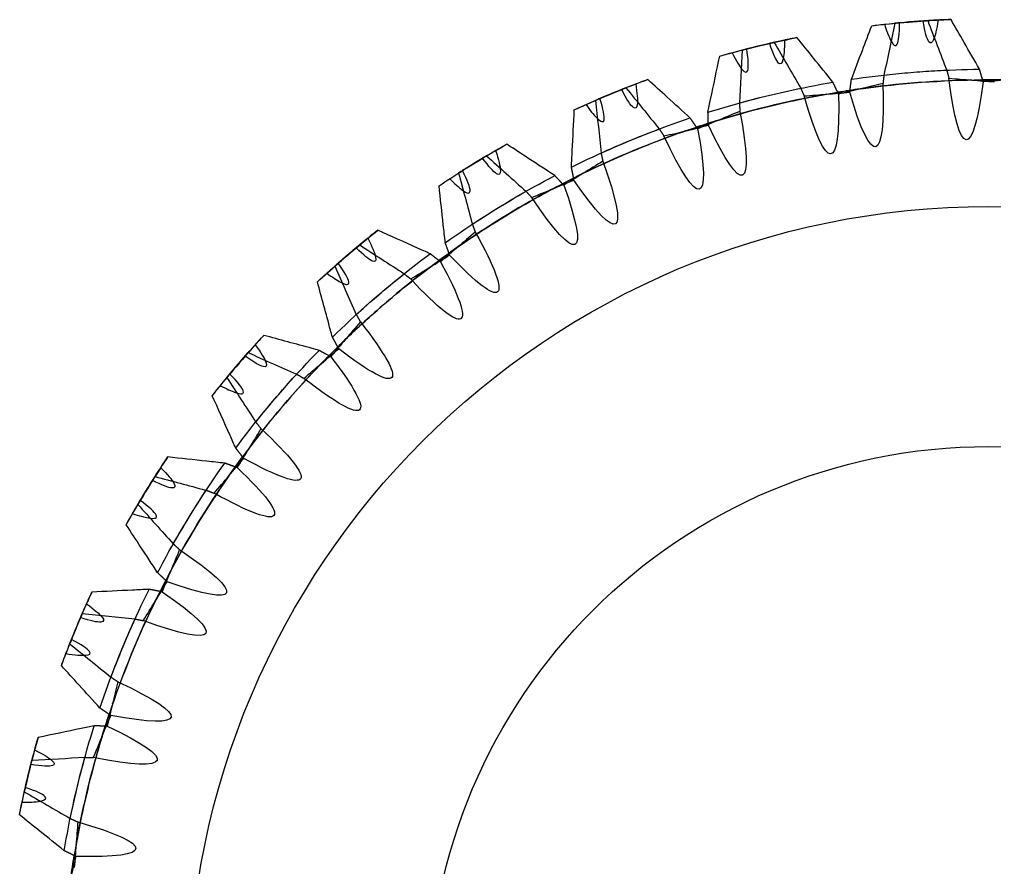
# Model space of a CAD drawing. Header units: millimetres. Extents: x -3 to 292, y -52 to 113.
# Drawn here: x 26.56 to 57.01, y 52.47 to 78.96 of the extents above; entities that cross this region are included whole.
import ezdxf

# ---------------------------------------------------------------- set-up
doc = ezdxf.new("R2010")
doc.units = ezdxf.units.MM
doc.layers.add('pieza3', color=163, linetype='Continuous')

msp = doc.modelspace()

# ---------------------------------------------------------------- linework, layer by layer
at = {"layer": 'pieza3'}
for centre, radius in [((56.835, 48.121, -45.285), 25), ((56.835, 48.121, -43.485), 17.5), ((56.835, 48.121, -45.285), 17.5)]:
    msp.add_circle(centre, radius, dxfattribs=at)
at = {"layer": 'pieza3', "extrusion": (-4.07889e-32, -2.22045e-16, -1)}
for centre, radius, start, end in [((-56.835, 48.121, 76.952), 30.864, 83.195, 86.4522), ((-56.835, 48.121, 75.615), 30.864, 83.9406, 86.186), ((-56.835, 48.121, 68.856), 30.864, 84.5478, 87.805), ((-56.835, 48.121, 68.856), 30.864, 75.5478, 78.805), ((-56.835, 48.121, 76.952), 30.864, 74.195, 77.4522), ((-56.835, 48.121, 75.615), 30.864, 74.9406, 77.186), ((-56.835, 48.121, 78.254), 29.289, 81.5701, 87.4243), ((-56.835, 48.121, 67.554), 29.289, 83.5757, 89.4299), ((-56.835, 48.121, 68.856), 30.864, 66.5478, 69.805), ((-56.835, 48.121, 76.952), 30.864, 65.195, 68.4522), ((-56.835, 48.121, 75.615), 30.864, 65.9406, 68.186), ((-56.835, 48.121, 78.254), 29.289, 72.5701, 78.4243), ((-56.835, 48.121, 67.554), 29.289, 74.5757, 80.4299), ((-56.835, 48.121, 67.554), 29.289, 65.5757, 71.4299), ((-56.835, 48.121, 78.254), 29.289, 63.5701, 69.4243), ((-56.835, 48.121, 68.856), 30.864, 57.5478, 60.805), ((-56.835, 48.121, 76.952), 30.864, 56.195, 59.4522), ((-56.835, 48.121, 75.615), 30.864, 56.9406, 59.186), ((-56.835, 48.121, 67.554), 29.289, 56.5757, 62.4299), ((-56.835, 48.121, 78.254), 29.289, 54.5701, 60.4243), ((-56.835, 48.121, 68.856), 30.864, 48.5478, 51.805), ((-56.835, 48.121, 76.952), 30.864, 47.195, 50.4522), ((-56.835, 48.121, 75.615), 30.864, 47.9406, 50.186), ((-56.835, 48.121, 67.554), 29.289, 47.5757, 53.4299), ((-56.835, 48.121, 78.254), 29.289, 45.5701, 51.4243), ((-56.835, 48.121, 68.856), 30.864, 39.5478, 42.805), ((-56.835, 48.121, 76.952), 30.864, 38.195, 41.4522), ((-56.835, 48.121, 67.554), 29.289, 38.5757, 44.4299), ((-56.835, 48.121, 75.615), 30.864, 38.9406, 41.186), ((-56.835, 48.121, 78.254), 29.289, 36.5701, 42.4243), ((-56.835, 48.121, 68.856), 30.864, 30.5478, 33.805), ((-56.835, 48.121, 67.554), 29.289, 29.5757, 35.4299), ((-56.835, 48.121, 76.952), 30.864, 29.195, 32.4522), ((-56.835, 48.121, 75.615), 30.864, 29.9406, 32.186), ((-56.835, 48.121, 78.254), 29.289, 27.5701, 33.4243), ((-56.835, 48.121, 68.856), 30.864, 21.5478, 24.805), ((-56.835, 48.121, 67.554), 29.289, 20.5757, 26.4299), ((-56.835, 48.121, 76.952), 30.864, 20.195, 23.4522), ((-56.835, 48.121, 75.615), 30.864, 20.9406, 23.186), ((-56.835, 48.121, 78.254), 29.289, 18.5701, 24.4243), ((-56.835, 48.121, 67.554), 29.289, 11.5757, 17.4299), ((-56.835, 48.121, 68.856), 30.864, 12.5478, 15.805), ((-56.835, 48.121, 76.952), 30.864, 11.195, 14.4522), ((-56.835, 48.121, 78.254), 29.289, 9.5701, 15.4243), ((-56.835, 48.121, 75.615), 30.864, 11.9406, 14.186)]:
    msp.add_arc(centre, radius, start, end, dxfattribs=at)
at = {"layer": 'pieza3'}
for start, end in [(92.9406, 95.186), (101.9406, 104.186), (110.9406, 113.186), (119.9406, 122.186), (128.9406, 131.186), (137.9406, 140.186), (146.9406, 149.186), (155.9406, 158.186), (164.9406, 167.186)]:
    msp.add_arc((56.835, 48.121, -70.193), 30.864, start, end, dxfattribs=at)
at = {"layer": 'pieza3', "extrusion": (0.995037, -4.25822e-16, -0.099504)}
msp.add_arc((83.885, -66.887, 63.099), 8.68, 142.3181, 218.8726, dxfattribs=at)
at = {"layer": 'pieza3', "extrusion": (0.982787, 0.155658, -0.099504)}
for centre, start, end in [((74.402, -66.207, 71.309), 141.1274, 217.6819), ((74.402, -66.207, 69.893), 142.3181, 218.8726)]:
    msp.add_arc(centre, 8.68, start, end, dxfattribs=at)
at = {"layer": 'pieza3', "extrusion": (0.946337, 0.307483, -0.099504)}
for centre, start, end in [((63.967, -65.684, 76.543), 141.1274, 217.6819), ((63.967, -65.684, 75.127), 142.3181, 218.8726)]:
    msp.add_arc(centre, 8.68, start, end, dxfattribs=at)
at = {"layer": 'pieza3', "extrusion": (0.886585, 0.451737, -0.099504)}
for centre, start, end in [((52.838, -65.329, 80.089), 141.1274, 217.6819), ((52.838, -65.329, 78.673), 142.3181, 218.8726)]:
    msp.add_arc(centre, 8.68, start, end, dxfattribs=at)
at = {"layer": 'pieza3', "extrusion": (0.805002, 0.584868, -0.099504)}
for centre, start, end in [((41.288, -65.152, 81.858), 141.1274, 217.6819), ((41.288, -65.152, 80.442), 142.3181, 218.8726)]:
    msp.add_arc(centre, 8.68, start, end, dxfattribs=at)
at = {"layer": 'pieza3', "extrusion": (0.703598, 0.703598, -0.099504)}
for centre, start, end in [((29.603, -65.157, 81.808), 141.1274, 217.6819), ((29.603, -65.157, 80.392), 142.3181, 218.8726)]:
    msp.add_arc(centre, 8.68, start, end, dxfattribs=at)
at = {"layer": 'pieza3', "extrusion": (0.584868, 0.805002, -0.099504)}
for centre, start, end in [((18.069, -65.344, 79.94), 141.1274, 217.6819), ((18.069, -65.344, 78.524), 142.3181, 218.8726)]:
    msp.add_arc(centre, 8.68, start, end, dxfattribs=at)
at = {"layer": 'pieza3', "extrusion": (0.451737, 0.886585, -0.099504)}
for centre, start, end in [((6.971, -65.708, 76.3), 141.1274, 217.6819), ((6.971, -65.708, 74.884), 142.3181, 218.8726)]:
    msp.add_arc(centre, 8.68, start, end, dxfattribs=at)
at = {"layer": 'pieza3', "extrusion": (0.307483, 0.946337, -0.099504)}
for centre, start, end in [((-3.418, -66.24, 70.976), 141.1274, 217.6819), ((-3.418, -66.24, 69.56), 142.3181, 218.8726)]:
    msp.add_arc(centre, 8.68, start, end, dxfattribs=at)
at = {"layer": 'pieza3', "extrusion": (0.155658, 0.982787, -0.099504)}
msp.add_arc((-12.843, -66.928, 64.101), 8.68, 141.1274, 217.6819, dxfattribs=at)
at = {"layer": 'pieza3'}
for centre, major_axis, start_param, end_param in [((110.335, 83.885, -78.254), (-87.233, 0), 0.892342, 0.902775), ((110.335, 83.885, -78.254), (-87.233, 0), 0.902775, 0.913123), ((104.081, 91.814, -78.254), (-86.159, -13.646), 0.892342, 0.902775), ((104.081, 91.814, -78.254), (-86.159, -13.646), 0.902775, 0.913123), ((96.664, 98.667, -78.254), (-82.963, -26.956), 0.902775, 0.913123), ((96.664, 98.667, -78.254), (-82.963, -26.956), 0.892342, 0.902775), ((88.267, 104.275, -78.254), (-77.725, -39.603), 0.902775, 0.913123), ((88.267, 104.275, -78.254), (-77.725, -39.603), 0.892342, 0.902775), ((79.095, 108.501, -78.254), (-70.573, -51.274), 0.902775, 0.913123), ((79.095, 108.501, -78.254), (-70.573, -51.274), 0.892342, 0.902775), ((69.376, 111.24, -78.254), (-61.683, -61.683), 0.902775, 0.913123), ((69.376, 111.24, -78.254), (-61.683, -61.683), 0.892342, 0.902775), ((59.347, 112.425, -78.254), (-51.274, -70.573), 0.902775, 0.913123), ((59.347, 112.425, -78.254), (-51.274, -70.573), 0.892342, 0.902775), ((49.257, 112.026, -78.254), (-39.603, -77.725), 0.902775, 0.913123), ((49.257, 112.026, -78.254), (-39.603, -77.725), 0.892342, 0.902775), ((39.353, 110.054, -78.254), (-26.956, -82.963), 0.902775, 0.913123), ((39.353, 110.054, -78.254), (-26.956, -82.963), 0.892342, 0.902775), ((29.88, 106.557, -78.254), (-13.646, -86.159), 0.902775, 0.913123)]:
    msp.add_ellipse(centre, major_axis=major_axis, ratio=0.099504, start_param=start_param, end_param=end_param, dxfattribs=at)
at = {"layer": 'pieza3', "extrusion": (-4.07889e-32, -2.22045e-16, -1)}
msp.add_ellipse((3.335, 83.885, -67.554), major_axis=(-87.233, 0), ratio=0.099504, start_param=-2.238818, end_param=-2.228469, dxfattribs=at)
at = {"layer": 'pieza3', "extrusion": (1.25704e-17, -2.20054e-16, -1)}
for start_param, end_param in [(-2.238818, -2.228469), (-2.24925, -2.238818)]:
    msp.add_ellipse((-1.601, 75.076, -67.554), major_axis=(-86.159, -13.646), ratio=0.099504, start_param=start_param, end_param=end_param, dxfattribs=at)
at = {"layer": 'pieza3', "extrusion": (1.21042e-17, -2.18112e-16, -1)}
for start_param, end_param in [(-2.24925, -2.238818), (-2.238818, -2.228469)]:
    msp.add_ellipse((-5.099, 65.602, -67.554), major_axis=(-82.963, -26.956), ratio=0.099504, start_param=start_param, end_param=end_param, dxfattribs=at)
at = {"layer": 'pieza3', "extrusion": (-1.13399e-17, -2.27823e-16, -1)}
for start_param, end_param in [(-2.24925, -2.238818), (-2.238818, -2.228469)]:
    msp.add_ellipse((-7.071, 55.699, -67.554), major_axis=(-77.725, -39.603), ratio=0.099504, start_param=start_param, end_param=end_param, dxfattribs=at)
at = {"layer": 'pieza3', "extrusion": (1.02964e-17, -2.14564e-16, -1)}
for start_param, end_param in [(-2.24925, -2.238818), (-2.238818, -2.228469)]:
    msp.add_ellipse((-7.47, 45.608, -67.554), major_axis=(-70.573, -51.274), ratio=0.099504, start_param=start_param, end_param=end_param, dxfattribs=at)
at = {"layer": 'pieza3', "extrusion": (-4.93038e-32, -2.22045e-16, -1)}
for start_param, end_param in [(-2.24925, -2.238818), (-2.238818, -2.228469)]:
    msp.add_ellipse((-6.285, 35.58, -67.554), major_axis=(-61.683, -61.683), ratio=0.099504, start_param=start_param, end_param=end_param, dxfattribs=at)
at = {"layer": 'pieza3', "extrusion": (-3.69779e-32, -2.22045e-16, -1)}
for start_param, end_param in [(-2.24925, -2.238818), (-2.238818, -2.228469)]:
    msp.add_ellipse((-3.546, 25.86, -67.554), major_axis=(-51.274, -70.573), ratio=0.099504, start_param=start_param, end_param=end_param, dxfattribs=at)
at = {"layer": 'pieza3', "extrusion": (-2.46519e-32, -2.22045e-16, -1)}
for start_param, end_param in [(-2.24925, -2.238818), (-2.238818, -2.228469)]:
    msp.add_ellipse((0.68, 16.689, -67.554), major_axis=(-39.603, -77.725), ratio=0.099504, start_param=start_param, end_param=end_param, dxfattribs=at)
at = {"layer": 'pieza3', "extrusion": (-3.93289e-18, -2.34149e-16, -1)}
for start_param, end_param in [(-2.24925, -2.238818), (-2.238818, -2.228469)]:
    msp.add_ellipse((6.288, 8.291, -67.554), major_axis=(-26.956, -82.963), ratio=0.099504, start_param=start_param, end_param=end_param, dxfattribs=at)
at = {"layer": 'pieza3', "extrusion": (1.99096e-18, -2.09474e-16, -1)}
for start_param, end_param in [(-2.24925, -2.238818), (-2.238818, -2.228469)]:
    msp.add_ellipse((13.141, 0.874, -67.554), major_axis=(-13.646, -86.159), ratio=0.099504, start_param=start_param, end_param=end_param, dxfattribs=at)
at = {"layer": 'pieza3'}
for points, knots in [([(55.251, 78.944, -70.193), (55.207, 78.66, -70.702), (55.16, 78.456, -71.253), (55.061, 78.225, -72.398), (55.011, 78.2, -72.985), (54.898, 78.348, -74.285), (54.838, 78.569, -74.98), (54.782, 78.917, -75.615)], [-0.5692939, -0.5692939, -0.5692939, -0.5692939, -0.3937168, -0.3937168, -0.2177058, -0.2177058, -0.0000007, -0.0000007, -0.0000007, -0.0000007]), ([(55.653, 78.962, -68.856), (55.55, 78.959, -69.165), (55.453, 78.954, -69.476), (55.326, 78.948, -69.92), (55.288, 78.946, -70.055), (55.251, 78.944, -70.193)], [3.3144464, 3.3144464, 3.3144464, 3.3144464, 3.4116582, 3.4116582, 3.4529807, 3.4529807, 3.4529807, 3.4529807]), ([(56.543, 77.408, -67.554), (56.383, 77.688, -67.786), (56.223, 77.968, -68.02), (55.926, 78.486, -68.455), (55.789, 78.725, -68.655), (55.653, 78.962, -68.856)], [3.0103831, 3.0103831, 3.0103831, 3.0103831, 3.1194187, 3.1194187, 3.2125361, 3.2125361, 3.2125361, 3.2125361]), ([(52.541, 77.093, -78.254), (52.655, 77.394, -78.021), (52.77, 77.696, -77.787), (52.982, 78.255, -77.353), (53.08, 78.512, -77.152), (53.178, 78.768, -76.952)], [3.8067412, 3.8067412, 3.8067412, 3.8067412, 3.9157768, 3.9157768, 4.0088942, 4.0088942, 4.0088942, 4.0088942]), ([(53.178, 78.768, -76.952), (53.279, 78.78, -76.642), (53.375, 78.791, -76.332), (53.503, 78.805, -75.888), (53.54, 78.809, -75.753), (53.577, 78.813, -75.615)], [3.877219, 3.877219, 3.877219, 3.877219, 3.9744308, 3.9744308, 4.0157533, 4.0157533, 4.0157533, 4.0157533]), ([(53.577, 78.813, -75.615), (53.664, 78.539, -75.105), (53.743, 78.345, -74.555), (53.877, 78.132, -73.412), (53.931, 78.115, -72.825), (54.019, 78.278, -71.526), (54.044, 78.506, -70.828), (54.045, 78.859, -70.193)], [-0.5692954, -0.5692954, -0.5692954, -0.5692954, -0.3937736, -0.3937736, -0.2181643, -0.2181643, -0.0000007, -0.0000007, -0.0000007, -0.0000007]), ([(54.045, 78.859, -70.193), (54.012, 78.856, -69.786), (53.968, 78.852, -69.379), (53.912, 78.846, -68.933), (53.907, 78.846, -68.894), (53.902, 78.845, -68.856)], [4.7224227, 4.7224227, 4.7224227, 4.7224227, 4.844995, 4.844995, 4.8566515, 4.8566515, 4.8566515, 4.8566515]), ([(50.449, 78.317, -70.193), (50.45, 78.029, -70.702), (50.435, 77.821, -71.252), (50.374, 77.578, -72.396), (50.328, 77.544, -72.982), (50.194, 77.672, -74.282), (50.099, 77.881, -74.979), (49.989, 78.216, -75.615)], [-0.5692955, -0.5692955, -0.5692955, -0.5692955, -0.3937772, -0.3937772, -0.2181945, -0.2181945, -0.0000007, -0.0000007, -0.0000007, -0.0000007]), ([(50.842, 78.398, -68.856), (50.742, 78.378, -69.165), (50.647, 78.359, -69.476), (50.522, 78.333, -69.92), (50.485, 78.325, -70.055), (50.449, 78.317, -70.193)], [3.3252855, 3.3252855, 3.3252855, 3.3252855, 3.4224973, 3.4224973, 3.4638198, 3.4638198, 3.4638198, 3.4638198]), ([(51.965, 77.002, -67.554), (51.764, 77.253, -67.786), (51.561, 77.505, -68.02), (51.187, 77.97, -68.455), (51.014, 78.184, -68.655), (50.842, 78.398, -68.856)], [3.0244205, 3.0244205, 3.0244205, 3.0244205, 3.133456, 3.133456, 3.2265734, 3.2265734, 3.2265734, 3.2265734]), ([(48.815, 77.925, -75.615), (48.945, 77.668, -75.105), (49.053, 77.489, -74.555), (49.218, 77.3, -73.412), (49.274, 77.291, -72.827), (49.336, 77.466, -71.527), (49.325, 77.695, -70.829), (49.271, 78.044, -70.193)], [-0.569296, -0.569296, -0.569296, -0.569296, -0.3937965, -0.3937965, -0.2183533, -0.2183533, -0.0000007, -0.0000007, -0.0000007, -0.0000007]), ([(48.062, 76.064, -78.254), (48.089, 76.199, -78.155), (48.117, 76.333, -78.056), (48.239, 76.919, -77.622), (48.334, 77.371, -77.286), (48.428, 77.818, -76.952)], [4.7001453, 4.7001453, 4.7001453, 4.7001453, 4.7463244, 4.7463244, 4.901825, 4.901825, 4.901825, 4.901825]), ([(48.428, 77.818, -76.952), (48.527, 77.846, -76.642), (48.62, 77.872, -76.332), (48.744, 77.906, -75.888), (48.78, 77.916, -75.753), (48.815, 77.925, -75.615)], [4.5066654, 4.5066654, 4.5066654, 4.5066654, 4.6038772, 4.6038772, 4.6451997, 4.6451997, 4.6451997, 4.6451997]), ([(46.18, 77.088, -68.856), (46.084, 77.052, -69.165), (45.993, 77.018, -69.476), (45.873, 76.973, -69.92), (45.838, 76.96, -70.055), (45.804, 76.947, -70.193)], [3.5595154, 3.5595154, 3.5595154, 3.5595154, 3.6567271, 3.6567271, 3.6980497, 3.6980497, 3.6980497, 3.6980497]), ([(47.507, 75.884, -67.554), (47.269, 76.101, -67.786), (47.03, 76.318, -68.02), (46.587, 76.719, -68.455), (46.383, 76.904, -68.655), (46.18, 77.088, -68.856)], [3.3441669, 3.3441669, 3.3441669, 3.3441669, 3.4532025, 3.4532025, 3.5463199, 3.5463199, 3.5463199, 3.5463199]), ([(45.804, 76.947, -70.193), (45.85, 76.662, -70.702), (45.868, 76.454, -71.252), (45.845, 76.204, -72.395), (45.805, 76.164, -72.981), (45.653, 76.269, -74.28), (45.527, 76.46, -74.979), (45.366, 76.775, -75.615)], [-0.569296, -0.569296, -0.569296, -0.569296, -0.3937975, -0.3937975, -0.218361, -0.218361, -0.0000007, -0.0000007, -0.0000007, -0.0000007]), ([(44.252, 76.304, -75.615), (44.379, 76.127, -75.229), (44.488, 75.991, -74.818), (44.718, 75.754, -73.691), (44.801, 75.73, -72.959), (44.837, 75.934, -71.52), (44.791, 76.157, -70.826), (44.683, 76.492, -70.193)], [-0.5696976, -0.5696976, -0.5696976, -0.5696976, -0.4361446, -0.4361446, -0.2172856, -0.2172856, -0.0000007, -0.0000007, -0.0000007, -0.0000007]), ([(48.397, 75.819, -67.554), (49.539, 76.167, -67.554), (50.701, 76.443, -67.554), (51.877, 76.648, -67.554), (51.955, 76.661, -67.554), (52.034, 76.675, -67.554), (52.113, 76.688, -67.554)], [-0.7970589, -0.7970589, -0.7970589, -0.7970589, -0.77738822, -0.77738822, -0.77738822, -0.77606712, -0.77606712, -0.77606712, -0.77606712]), ([(43.798, 74.348, -78.254), (43.806, 74.521, -78.129), (43.815, 74.694, -78.003), (43.844, 75.292, -77.569), (43.865, 75.716, -77.26), (43.886, 76.138, -76.952)], [5.4603216, 5.4603216, 5.4603216, 5.4603216, 5.5187128, 5.5187128, 5.6619401, 5.6619401, 5.6619401, 5.6619401]), ([(43.886, 76.138, -76.952), (43.979, 76.181, -76.642), (44.067, 76.221, -76.332), (44.184, 76.273, -75.888), (44.218, 76.289, -75.753), (44.252, 76.304, -75.615)], [5.02563, 5.02563, 5.02563, 5.02563, 5.1228417, 5.1228417, 5.1641643, 5.1641643, 5.1641643, 5.1641643]), ([(44.168, 74.158, -67.554), (45.031, 74.578, -67.554), (45.914, 74.954, -67.554), (46.813, 75.286, -67.554), (47.108, 75.395, -67.554), (47.404, 75.499, -67.554), (47.703, 75.598, -67.554)], [-0.8220589, -0.8220589, -0.8220589, -0.8220589, -0.80624684, -0.80624684, -0.80624684, -0.80106712, -0.80106712, -0.80106712, -0.80106712]), ([(47.38, 75.489, -78.254), (47.19, 75.423, -78.254), (47.001, 75.356, -78.254), (46.813, 75.286, -78.254), (45.807, 74.915, -78.254), (44.821, 74.488, -78.254), (43.863, 74.007, -78.254)], [0.8029411, 0.8029411, 0.8029411, 0.8029411, 0.80624684, 0.80624684, 0.80624684, 0.82393288, 0.82393288, 0.82393288, 0.82393288]), ([(41.779, 75.064, -68.856), (41.69, 75.014, -69.165), (41.606, 74.967, -69.476), (41.495, 74.903, -69.92), (41.462, 74.884, -70.055), (41.43, 74.866, -70.193)], [3.9709302, 3.9709302, 3.9709302, 3.9709302, 4.0681419, 4.0681419, 4.1094644, 4.1094644, 4.1094644, 4.1094644]), ([(43.279, 74.083, -67.554), (43.009, 74.26, -67.786), (42.739, 74.437, -68.02), (42.239, 74.764, -68.455), (42.009, 74.914, -68.655), (41.779, 75.064, -68.856)], [3.9422605, 3.9422605, 3.9422605, 3.9422605, 4.051296, 4.051296, 4.1444134, 4.1444134, 4.1444134, 4.1444134]), ([(41.43, 74.866, -70.193), (41.524, 74.581, -70.724), (41.575, 74.373, -71.299), (41.585, 74.125, -72.497), (41.544, 74.088, -73.111), (41.364, 74.198, -74.382), (41.217, 74.363, -75.025), (41.024, 74.628, -75.615)], [-2.3389616, -2.3389616, -2.3389616, -2.3389616, -2.1559705, -2.1559705, -1.9721722, -1.9721722, -1.7695788, -1.7695788, -1.7695788, -1.7695788]), ([(41.024, 74.628, -75.615), (41.054, 74.646, -76.041), (41.094, 74.669, -76.468), (41.143, 74.699, -76.913), (41.145, 74.7, -76.933), (41.148, 74.701, -76.952)], [4.8163136, 4.8163136, 4.8163136, 4.8163136, 4.9448151, 4.9448151, 4.9506011, 4.9506011, 4.9506011, 4.9506011]), ([(39.998, 73.988, -75.615), (40.151, 73.834, -75.231), (40.278, 73.718, -74.823), (40.544, 73.518, -73.697), (40.63, 73.507, -72.965), (40.634, 73.713, -71.523), (40.553, 73.928, -70.827), (40.394, 74.242, -70.193)], [-0.569701, -0.569701, -0.569701, -0.569701, -0.4369529, -0.4369529, -0.2177015, -0.2177015, -0.0000007, -0.0000007, -0.0000007, -0.0000007]), ([(40.273, 74.165, -68.856), (40.413, 73.644, -68.43), (40.553, 73.118, -68.002), (40.697, 72.581, -67.566), (40.699, 72.573, -67.56), (40.702, 72.565, -67.554)], [6.7274747, 6.7274747, 6.7274747, 6.7274747, 6.9220935, 6.9220935, 6.924977, 6.924977, 6.924977, 6.924977]), ([(39.663, 73.767, -76.952), (39.748, 73.824, -76.642), (39.829, 73.877, -76.332), (39.936, 73.948, -75.888), (39.967, 73.968, -75.753), (39.998, 73.988, -75.615)], [5.3663864, 5.3663864, 5.3663864, 5.3663864, 5.4635982, 5.4635982, 5.5049207, 5.5049207, 5.5049207, 5.5049207]), ([(39.856, 71.986, -78.254), (39.835, 72.172, -78.118), (39.815, 72.359, -77.983), (39.75, 72.953, -77.549), (39.706, 73.361, -77.25), (39.663, 73.767, -76.952)], [5.9215339, 5.9215339, 5.9215339, 5.9215339, 5.9846727, 5.9846727, 6.1231347, 6.1231347, 6.1231347, 6.1231347]), ([(40.251, 71.856, -67.554), (41.031, 72.401, -67.554), (41.839, 72.908, -67.554), (42.669, 73.373, -67.554), (42.949, 73.53, -67.554), (43.231, 73.683, -67.554), (43.517, 73.831, -67.554)], [-0.8470589, -0.8470589, -0.8470589, -0.8470589, -0.83136434, -0.83136434, -0.83136434, -0.82606712, -0.82606712, -0.82606712, -0.82606712]), ([(43.215, 73.673, -78.254), (43.032, 73.575, -78.254), (42.849, 73.475, -78.254), (42.668, 73.374, -78.254), (41.739, 72.853, -78.254), (40.839, 72.28, -78.254), (39.973, 71.659, -78.254)], [0.8279411, 0.8279411, 0.8279411, 0.8279411, 0.83136434, 0.83136434, 0.83136434, 0.84893288, 0.84893288, 0.84893288, 0.84893288]), ([(37.75, 72.377, -68.856), (37.669, 72.314, -69.165), (37.594, 72.254, -69.476), (37.494, 72.174, -69.92), (37.464, 72.15, -70.055), (37.436, 72.127, -70.193)], [4.5959622, 4.5959622, 4.5959622, 4.5959622, 4.693174, 4.693174, 4.7344965, 4.7344965, 4.7344965, 4.7344965]), ([(39.384, 71.643, -67.554), (39.252, 71.703, -67.659), (39.119, 71.763, -67.764), (38.573, 72.008, -68.197), (38.16, 72.194, -68.527), (37.75, 72.377, -68.856)], [4.8359641, 4.8359641, 4.8359641, 4.8359641, 4.8848708, 4.8848708, 5.0376281, 5.0376281, 5.0376281, 5.0376281]), ([(37.436, 72.127, -70.193), (37.573, 71.86, -70.724), (37.656, 71.662, -71.299), (37.705, 71.42, -72.496), (37.67, 71.377, -73.109), (37.476, 71.457, -74.38), (37.305, 71.597, -75.024), (37.072, 71.828, -75.615)], [-2.3389614, -2.3389614, -2.3389614, -2.3389614, -2.1559415, -2.1559415, -1.9724539, -1.9724539, -1.7695774, -1.7695774, -1.7695774, -1.7695774]), ([(36.159, 71.036, -75.615), (36.333, 70.908, -75.232), (36.477, 70.814, -74.826), (36.771, 70.657, -73.701), (36.858, 70.659, -72.967), (36.83, 70.864, -71.524), (36.717, 71.063, -70.828), (36.51, 71.348, -70.193)], [-0.5697029, -0.5697029, -0.5697029, -0.5697029, -0.4373643, -0.4373643, -0.2179123, -0.2179123, -0.0000007, -0.0000007, -0.0000007, -0.0000007]), ([(36.742, 68.97, -67.554), (37.063, 69.279, -67.554), (37.391, 69.581, -67.554), (37.726, 69.875, -67.554), (38.348, 70.421, -67.554), (38.992, 70.94, -67.554), (39.659, 71.431, -67.554)], [-0.8720589, -0.8720589, -0.8720589, -0.8720589, -0.86471091, -0.86471091, -0.86471091, -0.85106712, -0.85106712, -0.85106712, -0.85106712]), ([(35.862, 70.765, -76.952), (35.937, 70.835, -76.642), (36.009, 70.9, -76.332), (36.103, 70.986, -75.888), (36.131, 71.011, -75.753), (36.159, 71.036, -75.615)], [5.4623591, 5.4623591, 5.4623591, 5.4623591, 5.5595708, 5.5595708, 5.6008933, 5.6008933, 5.6008933, 5.6008933]), ([(39.385, 71.227, -78.254), (38.816, 70.797, -78.254), (38.262, 70.346, -78.254), (37.726, 69.875, -78.254), (37.306, 69.506, -78.254), (36.896, 69.125, -78.254), (36.498, 68.732, -78.254)], [0.8529411, 0.8529411, 0.8529411, 0.8529411, 0.86471091, 0.86471091, 0.86471091, 0.87393288, 0.87393288, 0.87393288, 0.87393288]), ([(36.332, 69.036, -78.254), (36.311, 69.11, -78.198), (36.291, 69.185, -78.142), (36.133, 69.763, -77.709), (35.997, 70.267, -77.329), (35.862, 70.765, -76.952)], [5.9808142, 5.9808142, 5.9808142, 5.9808142, 6.0068132, 6.0068132, 6.1826454, 6.1826454, 6.1826454, 6.1826454]), ([(34.19, 69.093, -68.856), (34.121, 69.018, -69.165), (34.055, 68.947, -69.476), (33.969, 68.852, -69.92), (33.944, 68.824, -70.055), (33.919, 68.797, -70.193)], [5.4664417, 5.4664417, 5.4664417, 5.4664417, 5.5636534, 5.5636534, 5.6049759, 5.6049759, 5.6049759, 5.6049759]), ([(35.919, 68.624, -67.554), (35.845, 68.644, -67.61), (35.77, 68.664, -67.665), (35.192, 68.822, -68.099), (34.689, 68.959, -68.478), (34.19, 69.093, -68.856)], [5.9864948, 5.9864948, 5.9864948, 5.9864948, 6.0125483, 6.0125483, 6.1883255, 6.1883255, 6.1883255, 6.1883255]), ([(33.919, 68.797, -70.193), (34.097, 68.555, -70.724), (34.209, 68.372, -71.3), (34.295, 68.14, -72.496), (34.268, 68.093, -73.109), (34.064, 68.141, -74.379), (33.873, 68.253, -75.024), (33.607, 68.445, -75.615)], [-2.3389614, -2.3389614, -2.3389614, -2.3389614, -2.1559287, -2.1559287, -1.9725745, -1.9725745, -1.7695768, -1.7695768, -1.7695768, -1.7695768]), ([(32.828, 67.519, -75.615), (33.021, 67.42, -75.231), (33.178, 67.349, -74.823), (33.492, 67.241, -73.698), (33.578, 67.257, -72.965), (33.518, 67.455, -71.523), (33.376, 67.633, -70.827), (33.127, 67.883, -70.193)], [-0.5697013, -0.5697013, -0.5697013, -0.5697013, -0.437029, -0.437029, -0.2177405, -0.2177405, -0.0000007, -0.0000007, -0.0000007, -0.0000007]), ([(32.578, 67.205, -76.952), (32.641, 67.286, -76.642), (32.702, 67.362, -76.332), (32.782, 67.461, -75.888), (32.805, 67.491, -75.753), (32.828, 67.519, -75.615)], [4.592684, 4.592684, 4.592684, 4.592684, 4.6898958, 4.6898958, 4.7312183, 4.7312183, 4.7312183, 4.7312183]), ([(33.312, 65.571, -78.254), (33.253, 65.703, -78.149), (33.193, 65.835, -78.044), (32.947, 66.381, -77.611), (32.762, 66.795, -77.281), (32.578, 67.205, -76.952)], [4.830745, 4.830745, 4.830745, 4.830745, 4.8795522, 4.8795522, 5.0324096, 5.0324096, 5.0324096, 5.0324096]), ([(31.188, 65.293, -68.856), (31.131, 65.208, -69.165), (31.078, 65.127, -69.476), (31.008, 65.02, -69.92), (30.987, 64.988, -70.055), (30.967, 64.957, -70.193)], [5.3663864, 5.3663864, 5.3663864, 5.3663864, 5.4635982, 5.4635982, 5.5049207, 5.5049207, 5.5049207, 5.5049207]), ([(32.97, 65.099, -67.554), (32.783, 65.12, -67.689), (32.597, 65.14, -67.825), (32.002, 65.205, -68.258), (31.594, 65.249, -68.557), (31.188, 65.293, -68.856)], [5.9215339, 5.9215339, 5.9215339, 5.9215339, 5.9846727, 5.9846727, 6.1231347, 6.1231347, 6.1231347, 6.1231347]), ([(30.967, 64.957, -70.193), (31.18, 64.746, -70.724), (31.32, 64.583, -71.299), (31.441, 64.368, -72.496), (31.422, 64.316, -73.109), (31.212, 64.333, -74.38), (31.006, 64.413, -75.024), (30.713, 64.561, -75.615)], [-2.3389615, -2.3389615, -2.3389615, -2.3389615, -2.1559447, -2.1559447, -1.9724232, -1.9724232, -1.7695775, -1.7695775, -1.7695775, -1.7695775]), ([(30.79, 64.682, -76.952), (31.312, 64.543, -77.377), (31.837, 64.402, -77.805), (32.374, 64.258, -78.241), (32.382, 64.256, -78.247), (32.39, 64.254, -78.254)], [6.7274747, 6.7274747, 6.7274747, 6.7274747, 6.9220935, 6.9220935, 6.924977, 6.924977, 6.924977, 6.924977]), ([(30.089, 63.525, -75.615), (30.296, 63.457, -75.229), (30.464, 63.411, -74.819), (30.79, 63.354, -73.692), (30.871, 63.384, -72.96), (30.78, 63.57, -71.52), (30.611, 63.724, -70.826), (30.327, 63.931, -70.193)], [-0.5696981, -0.5696981, -0.5696981, -0.5696981, -0.4362546, -0.4362546, -0.2173424, -0.2173424, -0.0000007, -0.0000007, -0.0000007, -0.0000007]), ([(30.327, 63.931, -70.193), (30.31, 63.902, -69.767), (30.286, 63.862, -69.341), (30.257, 63.812, -68.895), (30.255, 63.81, -68.875), (30.254, 63.808, -68.856)], [4.8137978, 4.8137978, 4.8137978, 4.8137978, 4.9421406, 4.9421406, 4.9480839, 4.9480839, 4.9480839, 4.9480839]), ([(29.891, 63.176, -76.952), (29.941, 63.265, -76.642), (29.989, 63.35, -76.332), (30.052, 63.461, -75.888), (30.071, 63.493, -75.753), (30.089, 63.525, -75.615)], [3.9684196, 3.9684196, 3.9684196, 3.9684196, 4.0656313, 4.0656313, 4.1069538, 4.1069538, 4.1069538, 4.1069538]), ([(30.872, 61.676, -78.254), (30.695, 61.946, -78.021), (30.518, 62.216, -77.787), (30.191, 62.716, -77.353), (30.041, 62.946, -77.152), (29.891, 63.176, -76.952)], [3.9384615, 3.9384615, 3.9384615, 3.9384615, 4.0474971, 4.0474971, 4.1406145, 4.1406145, 4.1406145, 4.1406145]), ([(28.818, 61.069, -68.856), (28.775, 60.976, -69.165), (28.735, 60.888, -69.476), (28.682, 60.772, -69.92), (28.667, 60.737, -70.055), (28.652, 60.704, -70.193)], [5.02563, 5.02563, 5.02563, 5.02563, 5.1228417, 5.1228417, 5.1641643, 5.1641643, 5.1641643, 5.1641643]), ([(30.607, 61.157, -67.554), (30.434, 61.149, -67.679), (30.261, 61.14, -67.804), (29.663, 61.112, -68.238), (29.239, 61.091, -68.547), (28.818, 61.069, -68.856)], [5.4603216, 5.4603216, 5.4603216, 5.4603216, 5.5187128, 5.5187128, 5.6619401, 5.6619401, 5.6619401, 5.6619401]), ([(28.652, 60.704, -70.193), (28.895, 60.528, -70.724), (29.058, 60.389, -71.299), (29.212, 60.195, -72.497), (29.201, 60.141, -73.111), (28.991, 60.125, -74.382), (28.775, 60.172, -75.025), (28.463, 60.273, -75.615)], [-2.3389617, -2.3389617, -2.3389617, -2.3389617, -2.155975, -2.155975, -1.9721274, -1.9721274, -1.769579, -1.769579, -1.769579, -1.769579]), ([(28.009, 59.152, -75.615), (28.293, 59.105, -75.105), (28.501, 59.088, -74.555), (28.751, 59.11, -73.412), (28.791, 59.15, -72.827), (28.686, 59.302, -71.527), (28.495, 59.429, -70.829), (28.18, 59.59, -70.193)], [-0.569296, -0.569296, -0.569296, -0.569296, -0.3937974, -0.3937974, -0.2183606, -0.2183606, -0.0000007, -0.0000007, -0.0000007, -0.0000007]), ([(27.868, 58.776, -76.952), (27.903, 58.872, -76.642), (27.937, 58.962, -76.332), (27.982, 59.082, -75.888), (27.996, 59.117, -75.753), (28.009, 59.152, -75.615)], [3.5578106, 3.5578106, 3.5578106, 3.5578106, 3.6550223, 3.6550223, 3.6963449, 3.6963449, 3.6963449, 3.6963449]), ([(29.071, 57.448, -78.254), (28.854, 57.687, -78.021), (28.637, 57.926, -77.787), (28.236, 58.368, -77.353), (28.051, 58.572, -77.152), (27.868, 58.776, -76.952)], [3.3416082, 3.3416082, 3.3416082, 3.3416082, 3.4506438, 3.4506438, 3.5437612, 3.5437612, 3.5437612, 3.5437612]), ([(28.891, 56.894, -67.554), (28.757, 56.866, -67.653), (28.622, 56.838, -67.752), (28.036, 56.716, -68.185), (27.585, 56.621, -68.521), (27.137, 56.527, -68.856)], [4.7001453, 4.7001453, 4.7001453, 4.7001453, 4.7463244, 4.7463244, 4.901825, 4.901825, 4.901825, 4.901825]), ([(28.325, 53.178, -67.554), (28.465, 53.97, -67.554), (28.639, 54.757, -67.554), (28.845, 55.535, -67.554), (28.965, 55.988, -67.554), (29.096, 56.437, -67.554), (29.237, 56.883, -67.554)], [-0.9720589, -0.9720589, -0.9720589, -0.9720589, -0.95878554, -0.95878554, -0.95878554, -0.95106712, -0.95106712, -0.95106712, -0.95106712]), ([(27.137, 56.527, -68.856), (27.109, 56.428, -69.165), (27.083, 56.335, -69.476), (27.05, 56.212, -69.92), (27.04, 56.175, -70.055), (27.03, 56.14, -70.193)], [4.5066654, 4.5066654, 4.5066654, 4.5066654, 4.6038772, 4.6038772, 4.6451997, 4.6451997, 4.6451997, 4.6451997]), ([(29.136, 56.558, -78.254), (29.033, 56.219, -78.254), (28.936, 55.878, -78.254), (28.845, 55.535, -78.254), (28.61, 54.647, -78.254), (28.417, 53.748, -78.254), (28.267, 52.842, -78.254)], [0.9529411, 0.9529411, 0.9529411, 0.9529411, 0.95878554, 0.95878554, 0.95878554, 0.97393288, 0.97393288, 0.97393288, 0.97393288]), ([(27.03, 56.14, -70.193), (27.287, 56.01, -70.702), (27.466, 55.902, -71.252), (27.655, 55.737, -72.395), (27.664, 55.681, -72.981), (27.49, 55.62, -74.281), (27.261, 55.63, -74.979), (26.911, 55.685, -75.615)], [-0.569296, -0.569296, -0.569296, -0.569296, -0.3937965, -0.3937965, -0.2183529, -0.2183529, -0.0000007, -0.0000007, -0.0000007, -0.0000007]), ([(26.638, 54.506, -75.615), (26.926, 54.505, -75.105), (27.134, 54.52, -74.555), (27.378, 54.581, -73.412), (27.411, 54.627, -72.825), (27.283, 54.762, -71.526), (27.075, 54.856, -70.828), (26.739, 54.966, -70.193)], [-0.5692955, -0.5692955, -0.5692955, -0.5692955, -0.3937772, -0.3937772, -0.2181938, -0.2181938, -0.0000007, -0.0000007, -0.0000007, -0.0000007]), ([(26.557, 54.113, -76.952), (26.577, 54.213, -76.642), (26.597, 54.308, -76.332), (26.623, 54.434, -75.888), (26.63, 54.47, -75.753), (26.638, 54.506, -75.615)], [3.324423, 3.324423, 3.324423, 3.324423, 3.4216348, 3.4216348, 3.4629573, 3.4629573, 3.4629573, 3.4629573]), ([(27.954, 52.99, -78.254), (27.702, 53.192, -78.021), (27.45, 53.394, -77.787), (26.985, 53.768, -77.353), (26.771, 53.941, -77.152), (26.557, 54.113, -76.952)], [3.0232402, 3.0232402, 3.0232402, 3.0232402, 3.1322758, 3.1322758, 3.2253932, 3.2253932, 3.2253932, 3.2253932])]:
    msp.add_open_spline(points, degree=3, knots=knots, dxfattribs=at)
for points in [[(54.782, 78.917, -75.615), (54.817, 78.919, -76.06), (54.866, 78.922, -76.506), (54.925, 78.926, -76.952)], [(54.925, 78.926, -76.952), (55.122, 78.412, -77.385), (55.32, 77.897, -77.819), (55.518, 77.38, -78.254)], [(53.902, 78.845, -68.856), (53.788, 78.309, -68.423), (53.673, 77.769, -67.989), (53.558, 77.225, -67.554)], [(49.132, 78.008, -68.856), (49.103, 77.459, -68.422), (49.074, 76.908, -67.988), (49.045, 76.354, -67.554)], [(49.271, 78.044, -70.193), (49.236, 78.035, -69.747), (49.188, 78.023, -69.301), (49.132, 78.008, -68.856)], [(49.989, 78.216, -75.615), (50.024, 78.224, -76.06), (50.072, 78.235, -76.506), (50.129, 78.248, -76.952)], [(50.129, 78.248, -76.952), (50.404, 77.772, -77.385), (50.681, 77.293, -77.819), (50.958, 76.813, -78.254)], [(56.3, 77.071, -78.254), (55.027, 77.047, -78.254), (53.756, 76.94, -78.254), (52.497, 76.749, -78.254)], [(52.834, 76.798, -67.554), (54.095, 76.974, -67.554), (55.368, 77.067, -67.554), (56.641, 77.075, -67.554)], [(56.3, 77.071, -78.254), (56.543, 77.075, -78.254), (56.786, 77.077, -78.254), (57.029, 77.075, -78.254)], [(57.37, 77.071, -67.554), (57.127, 77.075, -67.554), (56.884, 77.077, -67.554), (56.641, 77.075, -67.554)], [(45.366, 76.775, -75.615), (45.399, 76.788, -76.06), (45.445, 76.807, -76.506), (45.499, 76.828, -76.952)], [(45.499, 76.828, -76.952), (45.846, 76.4, -77.386), (46.193, 75.971, -77.82), (46.541, 75.541, -78.254)], [(51.777, 76.631, -78.254), (52.017, 76.673, -78.254), (52.257, 76.713, -78.254), (52.497, 76.749, -78.254)], [(52.834, 76.798, -67.554), (52.594, 76.765, -67.554), (52.353, 76.728, -67.554), (52.113, 76.688, -67.554)], [(44.683, 76.492, -70.193), (44.65, 76.478, -69.746), (44.605, 76.459, -69.301), (44.551, 76.435, -68.856)], [(51.777, 76.631, -78.254), (50.524, 76.408, -78.254), (49.285, 76.103, -78.254), (48.072, 75.718, -78.254)], [(44.551, 76.435, -68.856), (44.609, 75.887, -68.421), (44.666, 75.338, -67.987), (44.724, 74.788, -67.554)], [(47.38, 75.489, -78.254), (47.609, 75.568, -78.254), (47.84, 75.644, -78.254), (48.072, 75.718, -78.254)], [(48.397, 75.819, -67.554), (48.165, 75.748, -67.554), (47.933, 75.675, -67.554), (47.703, 75.598, -67.554)], [(41.148, 74.701, -76.952), (41.556, 74.334, -77.384), (41.966, 73.964, -77.819), (42.379, 73.593, -78.254)], [(40.394, 74.242, -70.193), (40.364, 74.223, -69.746), (40.322, 74.197, -69.301), (40.273, 74.165, -68.856)], [(43.215, 73.673, -78.254), (43.429, 73.787, -78.254), (43.645, 73.899, -78.254), (43.863, 74.007, -78.254)], [(44.168, 74.158, -67.554), (43.95, 74.052, -67.554), (43.732, 73.943, -67.554), (43.517, 73.831, -67.554)], [(37.072, 71.828, -75.615), (37.1, 71.851, -76.061), (37.138, 71.883, -76.506), (37.183, 71.92, -76.952)], [(37.183, 71.92, -76.952), (37.644, 71.62, -77.385), (38.107, 71.32, -77.82), (38.572, 71.018, -78.254)], [(39.385, 71.227, -78.254), (39.579, 71.374, -78.254), (39.775, 71.518, -78.254), (39.973, 71.659, -78.254)], [(40.251, 71.856, -67.554), (40.052, 71.717, -67.554), (39.854, 71.575, -67.554), (39.659, 71.431, -67.554)], [(36.51, 71.348, -70.193), (36.483, 71.325, -69.746), (36.446, 71.292, -69.301), (36.403, 71.254, -68.856)], [(36.403, 71.254, -68.856), (36.625, 70.753, -68.424), (36.85, 70.248, -67.989), (37.076, 69.741, -67.554)], [(36.742, 68.97, -67.554), (36.567, 68.801, -67.554), (36.394, 68.63, -67.554), (36.223, 68.457, -67.554)], [(33.607, 68.445, -75.615), (33.631, 68.472, -76.061), (33.663, 68.509, -76.507), (33.701, 68.553, -76.952)], [(33.701, 68.553, -76.952), (34.202, 68.33, -77.384), (34.707, 68.105, -77.818), (35.215, 67.879, -78.254)], [(35.985, 68.213, -78.254), (36.154, 68.388, -78.254), (36.325, 68.561, -78.254), (36.498, 68.732, -78.254)], [(33.728, 65.57, -67.554), (34.495, 66.586, -67.554), (35.329, 67.551, -67.554), (36.223, 68.457, -67.554)], [(35.985, 68.213, -78.254), (35.102, 67.297, -78.254), (34.279, 66.322, -78.254), (33.524, 65.297, -78.254)], [(33.127, 67.883, -70.193), (33.104, 67.855, -69.746), (33.072, 67.818, -69.301), (33.035, 67.773, -68.856)], [(33.035, 67.773, -68.856), (33.335, 67.311, -68.422), (33.636, 66.848, -67.988), (33.937, 66.383, -67.554)], [(33.728, 65.57, -67.554), (33.581, 65.376, -67.554), (33.437, 65.18, -67.554), (33.296, 64.983, -67.554)], [(33.099, 64.704, -78.254), (33.238, 64.904, -78.254), (33.38, 65.101, -78.254), (33.524, 65.297, -78.254)], [(31.283, 61.74, -67.554), (31.882, 62.864, -67.554), (32.555, 63.948, -67.554), (33.296, 64.983, -67.554)], [(30.713, 64.561, -75.615), (30.733, 64.592, -76.061), (30.759, 64.633, -76.507), (30.79, 64.682, -76.952)], [(33.099, 64.704, -78.254), (32.37, 63.661, -78.254), (31.71, 62.569, -78.254), (31.124, 61.439, -78.254)], [(30.254, 63.808, -68.856), (30.621, 63.4, -68.423), (30.991, 62.989, -67.989), (31.362, 62.577, -67.554)], [(31.283, 61.74, -67.554), (31.168, 61.526, -67.554), (31.057, 61.31, -67.554), (30.948, 61.093, -67.554)], [(30.797, 60.787, -78.254), (30.903, 61.006, -78.254), (31.012, 61.223, -78.254), (31.124, 61.439, -78.254)], [(29.467, 57.576, -67.554), (29.882, 58.779, -67.554), (30.378, 59.955, -67.554), (30.948, 61.093, -67.554)], [(30.797, 60.787, -78.254), (30.24, 59.642, -78.254), (29.759, 58.461, -78.254), (29.357, 57.253, -78.254)], [(28.463, 60.273, -75.615), (28.477, 60.306, -76.061), (28.497, 60.351, -76.506), (28.52, 60.404, -76.952)], [(28.52, 60.404, -76.952), (29.068, 60.347, -77.386), (29.617, 60.289, -77.82), (30.167, 60.231, -78.254)], [(28.18, 59.59, -70.193), (28.167, 59.556, -69.747), (28.149, 59.511, -69.302), (28.127, 59.456, -68.856)], [(28.127, 59.456, -68.856), (28.555, 59.109, -68.421), (28.985, 58.762, -67.987), (29.414, 58.414, -67.554)], [(29.467, 57.576, -67.554), (29.387, 57.346, -67.554), (29.311, 57.115, -67.554), (29.237, 56.883, -67.554)], [(29.136, 56.558, -78.254), (29.207, 56.79, -78.254), (29.281, 57.022, -78.254), (29.357, 57.253, -78.254)], [(26.911, 55.685, -75.615), (26.92, 55.719, -76.061), (26.932, 55.767, -76.506), (26.947, 55.824, -76.952)], [(26.947, 55.824, -76.952), (27.496, 55.852, -77.385), (28.048, 55.881, -77.819), (28.601, 55.91, -78.254)], [(26.739, 54.966, -70.193), (26.731, 54.931, -69.747), (26.72, 54.883, -69.302), (26.707, 54.826, -68.856)], [(26.707, 54.826, -68.856), (27.184, 54.551, -68.422), (27.662, 54.275, -67.988), (28.142, 53.998, -67.554)], [(28.325, 53.178, -67.554), (28.282, 52.939, -67.554), (28.243, 52.699, -67.554), (28.206, 52.458, -67.554)], [(28.157, 52.121, -78.254), (28.191, 52.362, -78.254), (28.227, 52.602, -78.254), (28.267, 52.842, -78.254)]]:
    msp.add_open_spline(points, degree=3, dxfattribs=at)
for points, weights in [([(55.518, 77.38, -78.254), (55.553, 77.255, -78.254), (55.588, 77.127, -78.254)], [1.27873850844, 1.27053617366, 1.26212647728]), ([(56.641, 77.075, -67.554), (56.591, 77.244, -67.554), (56.543, 77.408, -67.554)], [1.07183956465, 1.08281795879, 1.09347096526]), ([(52.497, 76.749, -78.254), (52.52, 76.924, -78.254), (52.541, 77.093, -78.254)], [1.4909550194, 1.50622623385, 1.52104482611]), ([(53.558, 77.225, -67.554), (53.543, 77.097, -67.554), (53.528, 76.965, -67.554)], [1.06574573013, 1.06785355325, 1.06974519757]), ([(56.658, 77.016, -67.554), (56.649, 77.045, -67.554), (56.641, 77.075, -67.554)], [1.06801568435, 1.06993253368, 1.07183956465]), ([(50.958, 76.813, -78.254), (51.011, 76.696, -78.254), (51.066, 76.575, -78.254)], [1.2396709767, 1.23171923653, 1.22356647]), ([(52.113, 76.688, -67.554), (52.038, 76.847, -67.554), (51.965, 77.002, -67.554)], [1.02979671151, 1.04034447869, 1.05057962152]), ([(52.489, 76.687, -78.254), (52.493, 76.718, -78.254), (52.497, 76.749, -78.254)], [1.48563590849, 1.48830229273, 1.4909550194]), ([(52.14, 76.632, -67.554), (52.127, 76.66, -67.554), (52.113, 76.688, -67.554)], [1.02612282273, 1.02796448374, 1.02979671151]), ([(49.045, 76.354, -67.554), (49.051, 76.225, -67.554), (49.057, 76.093, -67.554)], [1.09150225666, 1.09479624437, 1.09787403116]), ([(47.703, 75.598, -67.554), (47.603, 75.743, -67.554), (47.507, 75.884, -67.554)], [1.15545227629, 1.16728707966, 1.17877111234]), ([(48.072, 75.718, -78.254), (48.067, 75.894, -78.254), (48.062, 76.064, -78.254)], [1.95757742269, 1.9776280508, 1.99708440009]), ([(46.541, 75.541, -78.254), (46.612, 75.433, -78.254), (46.686, 75.322, -78.254)], [1.35643405052, 1.34773334579, 1.33881268027]), ([(47.738, 75.547, -67.554), (47.72, 75.572, -67.554), (47.703, 75.598, -67.554)], [1.15133010041, 1.15339648049, 1.15545227629]), ([(48.074, 75.656, -78.254), (48.073, 75.687, -78.254), (48.072, 75.718, -78.254)], [1.95059359601, 1.95409447534, 1.95757742269]), ([(44.724, 74.788, -67.554), (44.75, 74.661, -67.554), (44.777, 74.532, -67.554)], [2.45561963307, 2.43986831708, 2.42371879519]), ([(43.863, 74.007, -78.254), (43.83, 74.181, -78.254), (43.798, 74.348, -78.254)], [2.33835009365, 2.36230081333, 2.38554165973]), ([(43.517, 73.831, -67.554), (43.395, 73.959, -67.554), (43.279, 74.083, -67.554)], [1.41516314124, 1.4296580519, 1.44372334918]), ([(43.874, 73.946, -78.254), (43.868, 73.977, -78.254), (43.863, 74.007, -78.254)], [2.33000782755, 2.33418967058, 2.33835009365]), ([(43.559, 73.786, -67.554), (43.538, 73.809, -67.554), (43.517, 73.831, -67.554)], [1.4101144244, 1.41264526448, 1.41516314124]), ([(42.379, 73.593, -78.254), (42.466, 73.497, -78.254), (42.555, 73.4, -78.254)], [1.59776549452, 1.58751679442, 1.57700899896]), ([(40.702, 72.565, -67.554), (40.747, 72.444, -67.554), (40.793, 72.32, -67.554)], [2.68447569287, 2.66725640355, 2.6496017968]), ([(39.973, 71.659, -78.254), (39.914, 71.825, -78.254), (39.856, 71.986, -78.254)], [2.58463546885, 2.61110878427, 2.63679745942]), ([(39.659, 71.431, -67.554), (39.519, 71.539, -67.554), (39.384, 71.643, -67.554)], [1.83510682193, 1.85390303607, 1.87214215086]), ([(39.993, 71.601, -78.254), (39.983, 71.63, -78.254), (39.973, 71.659, -78.254)], [2.57541455838, 2.58003685162, 2.58463546885]), ([(39.708, 71.393, -67.554), (39.683, 71.412, -67.554), (39.659, 71.431, -67.554)], [1.82855991971, 1.83184177588, 1.83510682193]), ([(38.572, 71.018, -78.254), (38.673, 70.937, -78.254), (38.776, 70.855, -78.254)], [1.98799027348, 1.97523851724, 1.96216438638]), ([(37.076, 69.741, -67.554), (37.14, 69.628, -67.554), (37.205, 69.513, -67.554)], [2.54015165417, 2.52385811634, 2.50715266483]), ([(36.498, 68.732, -78.254), (36.414, 68.887, -78.254), (36.332, 69.036, -78.254)], [2.42931993972, 2.45420242462, 2.47834741974]), ([(36.223, 68.457, -67.554), (36.069, 68.541, -67.554), (35.919, 68.624, -67.554)], [2.42952840378, 2.45441302388, 2.47856009092]), ([(36.528, 68.677, -78.254), (36.513, 68.705, -78.254), (36.498, 68.732, -78.254)], [2.42065313084, 2.42499766192, 2.42931993972]), ([(36.278, 68.428, -67.554), (36.251, 68.442, -67.554), (36.223, 68.457, -67.554)], [2.42086085118, 2.42520575507, 2.42952840378]), ([(35.215, 67.879, -78.254), (35.327, 67.815, -78.254), (35.442, 67.75, -78.254)], [2.54034536547, 2.52405058511, 2.50734385964]), ([(33.937, 66.383, -67.554), (34.018, 66.282, -67.554), (34.1, 66.179, -67.554)], [1.98782925021, 1.97507852683, 1.96200545495]), ([(33.524, 65.297, -78.254), (33.417, 65.436, -78.254), (33.312, 65.571, -78.254)], [1.83493353538, 1.85372797462, 1.87196536711]), ([(33.562, 65.247, -78.254), (33.543, 65.272, -78.254), (33.524, 65.297, -78.254)], [1.82838725138, 1.83166879764, 1.83493353538]), ([(33.296, 64.983, -67.554), (33.13, 65.042, -67.554), (32.97, 65.099, -67.554)], [2.58463546885, 2.61110878427, 2.63679745942]), ([(33.354, 64.962, -67.554), (33.325, 64.972, -67.554), (33.296, 64.983, -67.554)], [2.57541455838, 2.58003685162, 2.58463546885]), ([(32.39, 64.254, -78.254), (32.511, 64.208, -78.254), (32.635, 64.162, -78.254)], [2.68447569287, 2.66725640355, 2.6496017968]), ([(31.362, 62.577, -67.554), (31.458, 62.49, -67.554), (31.555, 62.4, -67.554)], [1.59764112421, 1.58739322186, 1.57688624434]), ([(31.124, 61.439, -78.254), (30.996, 61.56, -78.254), (30.872, 61.676, -78.254)], [1.41502929908, 1.42952283886, 1.44358680587]), ([(31.169, 61.396, -78.254), (31.147, 61.417, -78.254), (31.124, 61.439, -78.254)], [1.40998105974, 1.41251166045, 1.41502929908]), ([(30.948, 61.093, -67.554), (30.775, 61.125, -67.554), (30.607, 61.157, -67.554)], [2.33835009365, 2.36230081333, 2.38554165973]), ([(31.009, 61.081, -67.554), (30.978, 61.087, -67.554), (30.948, 61.093, -67.554)], [2.33000782755, 2.33418967058, 2.33835009365]), ([(30.167, 60.231, -78.254), (30.294, 60.205, -78.254), (30.424, 60.179, -78.254)], [2.45561963307, 2.43986831708, 2.42371879519]), ([(29.414, 58.414, -67.554), (29.523, 58.343, -67.554), (29.633, 58.27, -67.554)], [1.35634939558, 1.34764923386, 1.33872912508]), ([(29.357, 57.253, -78.254), (29.212, 57.352, -78.254), (29.071, 57.448, -78.254)], [1.15536117416, 1.16719504441, 1.17867817162]), ([(29.408, 57.218, -78.254), (29.383, 57.235, -78.254), (29.357, 57.253, -78.254)], [1.1512393233, 1.15330554045, 1.15536117416]), ([(29.237, 56.883, -67.554), (29.061, 56.888, -67.554), (28.891, 56.894, -67.554)], [1.95757742269, 1.9776280508, 1.99708440009]), ([(29.299, 56.882, -67.554), (29.268, 56.883, -67.554), (29.237, 56.883, -67.554)], [1.95059359601, 1.95409447534, 1.95757742269]), ([(28.601, 55.91, -78.254), (28.73, 55.904, -78.254), (28.862, 55.899, -78.254)], [1.09141023851, 1.09470507854, 1.09778374223]), ([(28.142, 53.998, -67.554), (28.26, 53.944, -67.554), (28.38, 53.889, -67.554)], [1.23962812161, 1.23167665633, 1.22352417163]), ([(28.267, 52.842, -78.254), (28.108, 52.918, -78.254), (27.954, 52.99, -78.254)], [1.02975059265, 1.04029788745, 1.05053257191]), ([(28.323, 52.815, -78.254), (28.295, 52.829, -78.254), (28.267, 52.842, -78.254)], [1.02607686839, 1.02791844693, 1.02975059265])]:
    msp.add_rational_spline(points, weights, degree=2, dxfattribs=at)

doc.saveas('drawing.dxf')
